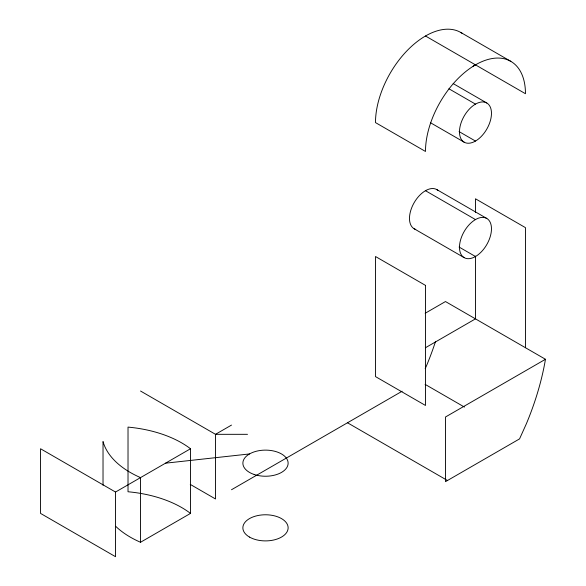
<?xml version="1.0" encoding="UTF-8"?>
<svg xmlns="http://www.w3.org/2000/svg" width="586" height="586" viewBox="0 0 586 586"><rect width="100%" height="100%" fill="white"/><g stroke="black" fill="none" stroke-linecap="round" stroke-linejoin="round"><path stroke-width="0.88" d="M425.194 368.675L426.322 366.177A201.269 116.204 -60 0 0 435.566 341.36M473.107 66.233L475.473 64.863A70.701 40.822 -60 0 1 525.466 93.723L425.48 35.995M115.523 492.042L115.523 556.7L40.537 513.402L40.537 448.751L115.523 492.042L190.516 448.751L190.516 513.402L140.523 542.27A97.437 56.256 0 0 1 115.713 526.331M231.507 425.084L215.509 434.321L140.523 391.023M425.172 313.268L445.477 301.548L545.463 359.277A201.269 116.204 -60 0 1 526.309 423.905L519.555 438.892L445.477 481.655L445.477 416.998L545.463 359.277M425.48 347.725L475.473 318.865L475.473 256.097M231.507 489.735L402.143 391.221M165.516 463.182L249.504 453.945M247.504 434.321L215.509 434.321L215.509 498.972L190.252 484.388M460.83 32.494L510.824 61.362M453.198 83.6L486.79 102.997A22.627 13.06 -60 0 1 479.619 138.04A22.627 13.06 -60 0 1 460.025 126.73A22.627 13.06 -60 0 1 486.79 102.997M448.92 88.779L475.473 104.118M459.072 131.594L475.473 141.065M430.578 122.789L464.163 142.186M436.797 189.586L486.79 218.453A22.627 13.06 -60 0 1 479.619 253.496A22.627 13.06 -60 0 1 460.025 242.186A22.627 13.06 -60 0 1 486.79 218.453M425.48 190.706L475.473 219.574M459.072 247.043L475.473 256.514M414.17 228.774L464.163 257.635M425.077 384.343L464.442 407.072M347.491 422.777L447.477 480.498M525.466 347.725L525.466 227.654L475.473 198.793L475.473 212.432M140.523 542.27L140.523 477.612A97.437 56.256 0 0 1 103.026 441.536L103.026 485.245M190.516 448.751A97.437 56.256 0 0 0 128.019 427.099L128.019 491.757A97.437 56.256 0 0 1 190.516 513.402M415.745 229.456A22.627 13.06 -60 0 1 414.17 202.646A22.627 13.06 -60 0 1 438.174 190.611M462.332 33.439A70.701 40.822 -60 0 0 407.358 50.389A70.701 40.822 -60 0 0 375.487 122.591L425.48 151.452A70.701 40.822 -60 0 1 475.473 64.863M425.48 285.382L375.487 256.514L375.487 376.593L425.48 405.453L425.48 285.382M254.192 474.492A22.627 13.06 0 0 0 288.129 463.182A22.627 13.06 0 0 0 254.192 451.872A22.627 13.06 0 0 0 254.192 474.492M249.504 537.076A22.627 13.06 0 0 0 287.36 531.216A22.627 13.06 0 0 0 259.649 515.219A22.627 13.06 0 0 0 249.504 537.076"/></g></svg>
